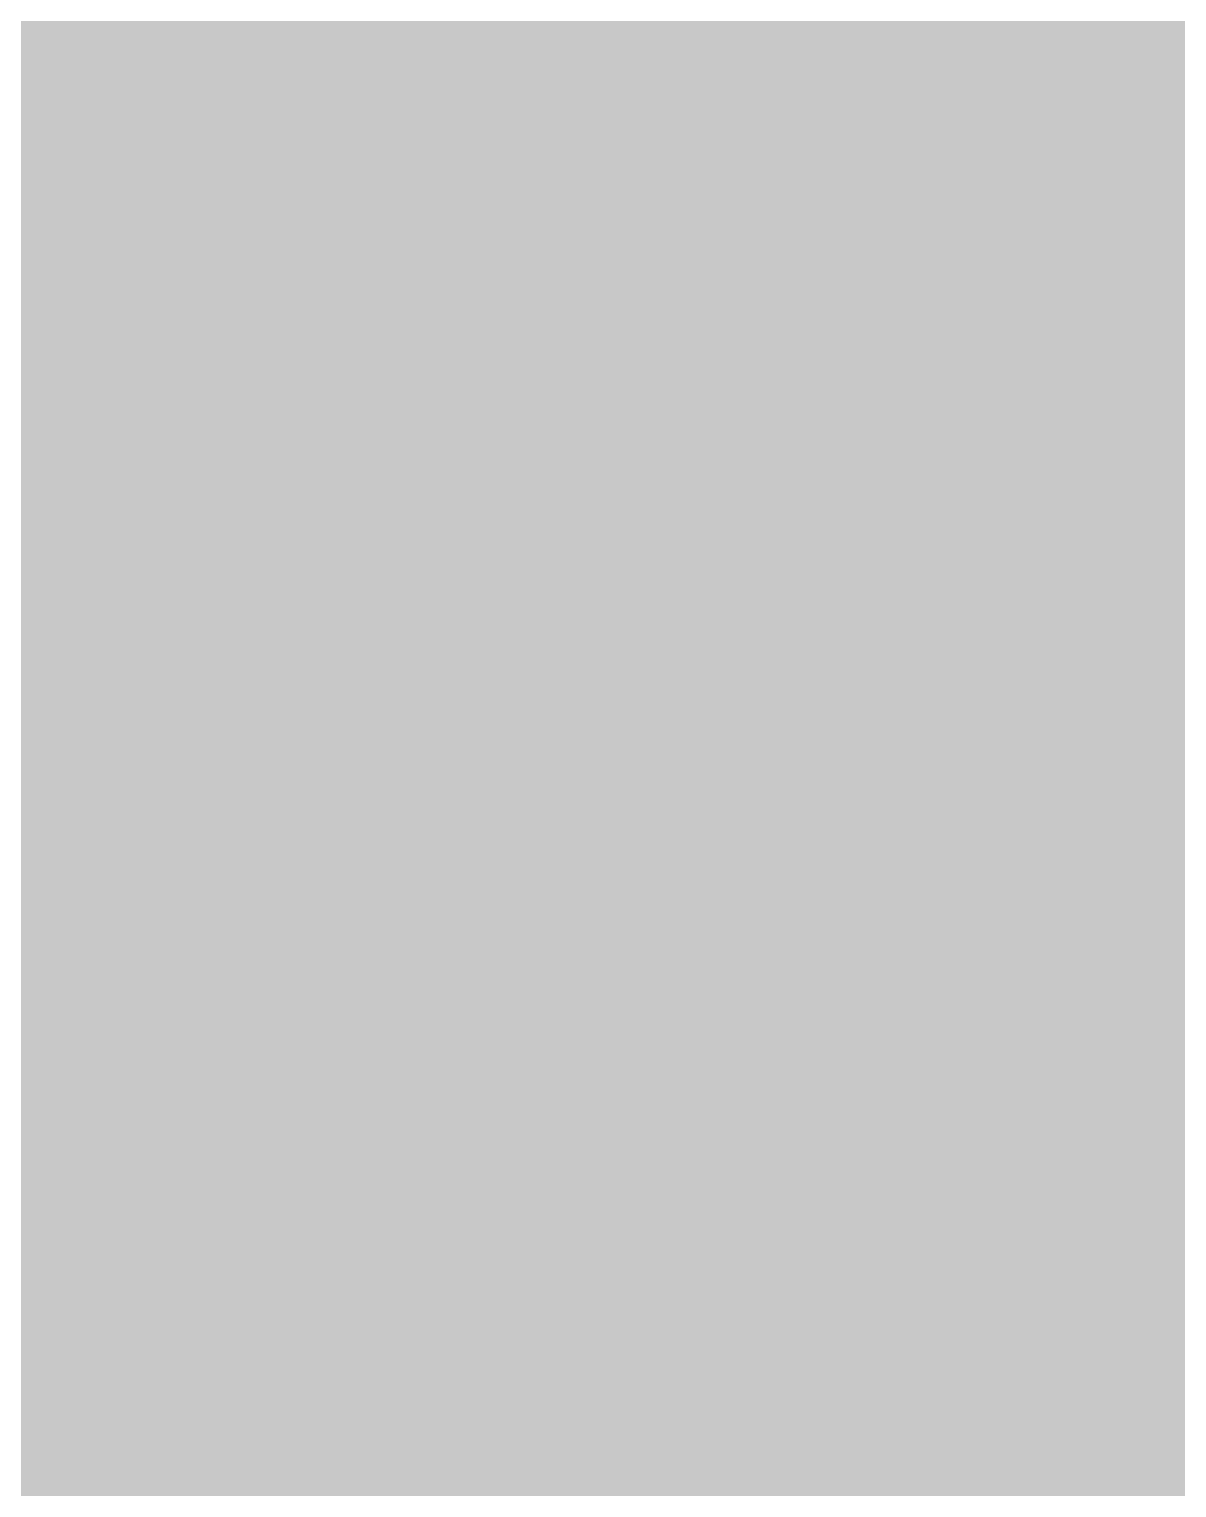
# Model space of a CAD drawing. Header units: millimetres. Extents: x 85 to 447, y 59 to 294.
# Drawn here: x 343.568 to 344.183, y 68.488 to 69.27 of the extents above; entities that cross this region are included whole.
import ezdxf

# ---------------------------------------------------------------- set-up
doc = ezdxf.new("R2010")
doc.units = ezdxf.units.MM
doc.layers.add('BG', color=7, linetype='Continuous')

msp = doc.modelspace()

# ---------------------------------------------------------------- hatches: boundary and pattern name
at = {"true_color": 0xfce102}
for points in [[(343.82617, 68.9286), (343.82551, 68.9318), (343.82501, 68.93504), (343.82464, 68.93831), (343.82441, 68.94161), (343.82431, 68.94493), (343.82432, 68.94827), (343.82444, 68.95163), (343.82466, 68.955), (343.82496, 68.95838), (343.82535, 68.96177), (343.82581, 68.96517), (343.82634, 68.96857), (343.82692, 68.97196), (343.82754, 68.97535), (343.8282, 68.97873), (343.8289, 68.98209), (343.82961, 68.98545), (343.83033, 68.98878), (343.83105, 68.99209), (343.83177, 68.99538), (343.83247, 68.99864), (343.83314, 69.00187), (343.83379, 69.00506), (343.83439, 69.00822), (343.83429, 69.00884), (343.83419, 69.00945), (343.83411, 69.01006), (343.83403, 69.01066), (343.83396, 69.01126), (343.8339, 69.01185), (343.83384, 69.01244), (343.83379, 69.01302), (343.83375, 69.0136), (343.83371, 69.01417), (343.83368, 69.01474), (343.83365, 69.0153), (343.83362, 69.01587), (343.8336, 69.01642), (343.83359, 69.01698), (343.83357, 69.01753), (343.83356, 69.01808), (343.83356, 69.01862), (343.83355, 69.01916), (343.83355, 69.0197), (343.83354, 69.02024), (343.83354, 69.02077), (343.83354, 69.0213), (343.83354, 69.02183), (343.83282, 69.02272), (343.8321, 69.02355), (343.83138, 69.02433), (343.83065, 69.02507), (343.82992, 69.02576), (343.82918, 69.02642), (343.82844, 69.02703), (343.82768, 69.02762), (343.82691, 69.02816), (343.82613, 69.02869), (343.82532, 69.02918), (343.8245, 69.02965), (343.82366, 69.0301), (343.8228, 69.03053), (343.82191, 69.03094), (343.82099, 69.03134), (343.82004, 69.03173), (343.81907, 69.03211), (343.81806, 69.03249), (343.81701, 69.03287), (343.81593, 69.03324), (343.81481, 69.03362), (343.81365, 69.034), (343.81245, 69.03439), (343.80737, 69.0353), (343.8023, 69.03619), (343.79725, 69.03708), (343.7922, 69.03796), (343.78717, 69.03884), (343.78216, 69.0397), (343.77715, 69.04057), (343.77214, 69.04142), (343.76715, 69.04228), (343.76216, 69.04312), (343.75718, 69.04397), (343.7522, 69.04481), (343.74723, 69.04565), (343.74225, 69.04649), (343.73728, 69.04732), (343.73231, 69.04815), (343.72734, 69.04899), (343.72237, 69.04982), (343.71739, 69.05066), (343.71241, 69.05149), (343.70742, 69.05233), (343.70243, 69.05317), (343.69744, 69.05401), (343.69243, 69.05485), (343.69085, 69.05485), (343.68933, 69.05481), (343.68787, 69.05476), (343.68646, 69.05467), (343.6851, 69.05455), (343.68379, 69.05439), (343.68253, 69.05419), (343.68131, 69.05395), (343.68014, 69.05366), (343.67901, 69.05331), (343.67792, 69.0529), (343.67686, 69.05244), (343.67584, 69.05191), (343.67485, 69.05131), (343.6739, 69.05063), (343.67297, 69.04988), (343.67206, 69.04905), (343.67118, 69.04813), (343.67033, 69.04712), (343.66949, 69.04602), (343.66867, 69.04482), (343.66786, 69.04352), (343.66707, 69.04212), (343.66629, 69.0406), (343.66546, 69.03742), (343.66463, 69.03423), (343.66381, 69.03102), (343.66299, 69.02781), (343.66218, 69.02459), (343.66137, 69.02137), (343.66056, 69.01814), (343.65976, 69.0149), (343.65895, 69.01165), (343.65815, 69.0084), (343.65736, 69.00514), (343.65656, 69.00188), (343.65577, 68.99861), (343.65498, 68.99534), (343.65419, 68.99206), (343.6534, 68.98878), (343.65261, 68.9855), (343.65182, 68.98221), (343.65104, 68.97892), (343.65025, 68.97563), (343.64946, 68.97234), (343.64868, 68.96905), (343.64789, 68.96576), (343.6471, 68.96246), (343.64689, 68.96234), (343.64667, 68.96221), (343.64646, 68.96208), (343.64624, 68.96194), (343.64603, 68.9618), (343.64582, 68.96166), (343.64561, 68.9615), (343.6454, 68.96135), (343.6452, 68.96119), (343.645, 68.96103), (343.64481, 68.96086), (343.64463, 68.96069), (343.64445, 68.96052), (343.64428, 68.96034), (343.64412, 68.96016), (343.64396, 68.95998), (343.64382, 68.95979), (343.64369, 68.9596), (343.64357, 68.95942), (343.64347, 68.95922), (343.64337, 68.95903), (343.6433, 68.95883), (343.64323, 68.95864), (343.64318, 68.95844), (343.65062, 68.95725), (343.65808, 68.95606), (343.66557, 68.95489), (343.67308, 68.95371), (343.68061, 68.95254), (343.68815, 68.95137), (343.69571, 68.95019), (343.70329, 68.94901), (343.71087, 68.94782), (343.71845, 68.94662), (343.72604, 68.9454), (343.73363, 68.94417), (343.74122, 68.94291), (343.74881, 68.94164), (343.75638, 68.94034), (343.76395, 68.93901), (343.77151, 68.93766), (343.77905, 68.93627), (343.78657, 68.93485), (343.79408, 68.93339), (343.80156, 68.93188), (343.80901, 68.93034), (343.81644, 68.92875), (343.82384, 68.92711), (343.82393, 68.92723), (343.82403, 68.92734), (343.82412, 68.92745), (343.82421, 68.92755), (343.82431, 68.92765), (343.8244, 68.92775), (343.82449, 68.92784), (343.82459, 68.92792), (343.82468, 68.928), (343.82478, 68.92808), (343.82487, 68.92815), (343.82497, 68.92821), (343.82506, 68.92827), (343.82516, 68.92833), (343.82526, 68.92838), (343.82535, 68.92842), (343.82545, 68.92846), (343.82555, 68.9285), (343.82565, 68.92853), (343.82575, 68.92855), (343.82586, 68.92857), (343.82596, 68.92858), (343.82606, 68.92859)], [(344.13917, 68.86055), (344.14056, 68.86321), (344.14194, 68.86587), (344.14332, 68.86852), (344.1447, 68.87118), (344.14609, 68.87383), (344.14747, 68.87647), (344.14885, 68.87912), (344.15023, 68.88176), (344.15162, 68.8844), (344.153, 68.88703), (344.15439, 68.88967), (344.15577, 68.8923), (344.15716, 68.89493), (344.15855, 68.89755), (344.15995, 68.90018), (344.16134, 68.9028), (344.16274, 68.90542), (344.16414, 68.90804), (344.16554, 68.91066), (344.16695, 68.91328), (344.16836, 68.91589), (344.16977, 68.91851), (344.17119, 68.92112), (344.17262, 68.92373), (344.17259, 68.92495), (344.17254, 68.92616), (344.17244, 68.92737), (344.17231, 68.92856), (344.17214, 68.92975), (344.17195, 68.93093), (344.17172, 68.93211), (344.17147, 68.93328), (344.17119, 68.93444), (344.17088, 68.93561), (344.17055, 68.93677), (344.17021, 68.93792), (344.16984, 68.93908), (344.16946, 68.94024), (344.16906, 68.94139), (344.16865, 68.94254), (344.16823, 68.9437), (344.16779, 68.94486), (344.16735, 68.94602), (344.16691, 68.94718), (344.16646, 68.94835), (344.166, 68.94952), (344.16555, 68.9507), (344.1651, 68.95188), (344.16124, 68.95523), (344.157, 68.95851), (344.15241, 68.96172), (344.14751, 68.96484), (344.14231, 68.96786), (344.13685, 68.97078), (344.13116, 68.97357), (344.12526, 68.97624), (344.11919, 68.97876), (344.11296, 68.98113), (344.10662, 68.98334), (344.10019, 68.98537), (344.0937, 68.98722), (344.08718, 68.98887), (344.08065, 68.99031), (344.07414, 68.99153), (344.06769, 68.99252), (344.06132, 68.99327), (344.05506, 68.99377), (344.04894, 68.994), (344.04299, 68.99396), (344.03723, 68.99363), (344.0317, 68.993), (344.02642, 68.99206), (344.02542, 68.98852), (344.02442, 68.98497), (344.02342, 68.98141), (344.02242, 68.97785), (344.02142, 68.97429), (344.02043, 68.97073), (344.01943, 68.96716), (344.01843, 68.96359), (344.01744, 68.96002), (344.01645, 68.95644), (344.01546, 68.95286), (344.01447, 68.94928), (344.01349, 68.94569), (344.01251, 68.9421), (344.01153, 68.93851), (344.01055, 68.93491), (344.00958, 68.93131), (344.00861, 68.92771), (344.00765, 68.9241), (344.00669, 68.92049), (344.00573, 68.91688), (344.00478, 68.91326), (344.00384, 68.90964), (344.00289, 68.90602), (344.00259, 68.90552), (344.0023, 68.90503), (344.002, 68.90454), (344.0017, 68.90407), (344.00141, 68.90359), (344.00112, 68.90313), (344.00083, 68.90266), (344.00054, 68.90221), (344.00026, 68.90175), (343.99998, 68.9013), (343.9997, 68.90086), (343.99943, 68.90041), (343.99916, 68.89997), (343.9989, 68.89953), (343.99864, 68.89909), (343.99839, 68.89865), (343.99814, 68.89821), (343.9979, 68.89778), (343.99766, 68.89734), (343.99743, 68.8969), (343.99721, 68.89646), (343.99699, 68.89601), (343.99678, 68.89557), (343.99658, 68.89512), (344.00236, 68.89373), (344.00814, 68.89233), (344.01391, 68.89093), (344.01968, 68.88953), (344.02545, 68.88813), (344.03122, 68.88672), (344.03698, 68.88531), (344.04274, 68.8839), (344.04849, 68.88248), (344.05425, 68.88106), (344.06, 68.87963), (344.06576, 68.8782), (344.07151, 68.87677), (344.07727, 68.87533), (344.08302, 68.87388), (344.08878, 68.87243), (344.09454, 68.87097), (344.1003, 68.8695), (344.10607, 68.86803), (344.11183, 68.86655), (344.1176, 68.86506), (344.12338, 68.86356), (344.12916, 68.86206), (344.13494, 68.86055)], [(343.3877, 68.88493), (343.39833, 68.88382), (343.40895, 68.88266), (343.41956, 68.88146), (343.43018, 68.88023), (343.44078, 68.87896), (343.45139, 68.87766), (343.46199, 68.87633), (343.47259, 68.87497), (343.48319, 68.87358), (343.49378, 68.87217), (343.50437, 68.87074), (343.51496, 68.8693), (343.52555, 68.86783), (343.53614, 68.86635), (343.54672, 68.86486), (343.55731, 68.86336), (343.56789, 68.86185), (343.57847, 68.86034), (343.58906, 68.85882), (343.59964, 68.8573), (343.61023, 68.85579), (343.62081, 68.85428), (343.6314, 68.85277), (343.64198, 68.85128), (343.64667, 68.85045), (343.65136, 68.84962), (343.65603, 68.84879), (343.6607, 68.84797), (343.66537, 68.84714), (343.67003, 68.84631), (343.67469, 68.84548), (343.67934, 68.84465), (343.68398, 68.84381), (343.68862, 68.84298), (343.69326, 68.84214), (343.69789, 68.8413), (343.70252, 68.84045), (343.70715, 68.8396), (343.71177, 68.83875), (343.71639, 68.83789), (343.72101, 68.83703), (343.72562, 68.83616), (343.73023, 68.83529), (343.73484, 68.83441), (343.73944, 68.83352), (343.74405, 68.83263), (343.74865, 68.83172), (343.75325, 68.83082), (343.76432, 68.82855), (343.7754, 68.82627), (343.78647, 68.82397), (343.79754, 68.82166), (343.80861, 68.81932), (343.81968, 68.81696), (343.83074, 68.81458), (343.84179, 68.81218), (343.85285, 68.80976), (343.86389, 68.80732), (343.87493, 68.80485), (343.88596, 68.80236), (343.89698, 68.79985), (343.90799, 68.79731), (343.91898, 68.79475), (343.92997, 68.79216), (343.94094, 68.78955), (343.95191, 68.78691), (343.96285, 68.78424), (343.97378, 68.78155), (343.9847, 68.77883), (343.9956, 68.77608), (344.00648, 68.7733), (344.01734, 68.77049), (344.01844, 68.77079), (344.01958, 68.77117), (344.02074, 68.77161), (344.02193, 68.77211), (344.02315, 68.77267), (344.02438, 68.77328), (344.02562, 68.77395), (344.02687, 68.77466), (344.02812, 68.7754), (344.02936, 68.77619), (344.0306, 68.77701), (344.03183, 68.77785), (344.03303, 68.77872), (344.03421, 68.7796), (344.03537, 68.7805), (344.03649, 68.78141), (344.03758, 68.78233), (344.03862, 68.78325), (344.03961, 68.78416), (344.04055, 68.78506), (344.04144, 68.78596), (344.04226, 68.78683), (344.04301, 68.78769), (344.04369, 68.78852), (344.04627, 68.79019), (344.049, 68.79194), (344.05186, 68.79375), (344.05484, 68.79563), (344.05791, 68.79757), (344.06107, 68.79957), (344.0643, 68.80161), (344.06759, 68.80371), (344.07091, 68.80585), (344.07426, 68.80802), (344.07762, 68.81024), (344.08098, 68.81248), (344.08432, 68.81475), (344.08762, 68.81704), (344.09087, 68.81936), (344.09406, 68.82168), (344.09717, 68.82402), (344.10018, 68.82636), (344.10308, 68.8287), (344.10586, 68.83105), (344.10849, 68.83338), (344.11097, 68.83571), (344.11329, 68.83802), (344.11541, 68.84031), (344.11114, 68.84131), (344.10687, 68.84232), (344.10261, 68.84334), (344.09834, 68.84435), (344.09407, 68.84537), (344.0898, 68.84639), (344.08554, 68.84741), (344.08128, 68.84843), (344.07701, 68.84945), (344.07276, 68.85047), (344.0685, 68.85148), (344.06425, 68.85249), (344.06, 68.8535), (344.05575, 68.85451), (344.0515, 68.85551), (344.04727, 68.85651), (344.04303, 68.85751), (344.0388, 68.85849), (344.03457, 68.85947), (344.03035, 68.86045), (344.02614, 68.86141), (344.02193, 68.86237), (344.01773, 68.86332), (344.01353, 68.86426), (343.98599, 68.87006), (343.95839, 68.87581), (343.93071, 68.88151), (343.90298, 68.88713), (343.87518, 68.89267), (343.84733, 68.89813), (343.81942, 68.90348), (343.79147, 68.90873), (343.76348, 68.91387), (343.73544, 68.91888), (343.70737, 68.92375), (343.67927, 68.92848), (343.65114, 68.93305), (343.62299, 68.93746), (343.59482, 68.9417), (343.56663, 68.94576), (343.53842, 68.94963), (343.51021, 68.95329), (343.482, 68.95675), (343.45378, 68.95999), (343.42557, 68.96299), (343.39737, 68.96576), (343.36917, 68.96829), (343.34099, 68.97055), (343.34253, 68.96709), (343.34409, 68.96361), (343.34567, 68.9601), (343.34727, 68.95658), (343.34888, 68.95305), (343.35049, 68.9495), (343.3521, 68.94593), (343.35372, 68.94236), (343.35533, 68.93877), (343.35693, 68.93517), (343.35852, 68.93156), (343.36009, 68.92794), (343.36164, 68.92432), (343.36317, 68.92068), (343.36467, 68.91705), (343.36613, 68.91341), (343.36756, 68.90977), (343.36895, 68.90612), (343.37029, 68.90248), (343.37159, 68.89884), (343.37283, 68.8952), (343.37401, 68.89156), (343.37514, 68.88793), (343.3762, 68.8843), (343.37665, 68.88437), (343.37711, 68.88444), (343.37756, 68.88451), (343.37802, 68.88456), (343.37849, 68.88462), (343.37895, 68.88466), (343.37942, 68.88471), (343.37989, 68.88474), (343.38036, 68.88478), (343.38084, 68.88481), (343.38131, 68.88483), (343.38179, 68.88485), (343.38227, 68.88487), (343.38276, 68.88489), (343.38324, 68.8849), (343.38373, 68.88491), (343.38422, 68.88492), (343.38471, 68.88492), (343.38521, 68.88493), (343.3857, 68.88493), (343.3862, 68.88493), (343.3867, 68.88493), (343.3872, 68.88493)], [(343.58866, 68.83357), (343.58806, 68.83003), (343.58746, 68.82648), (343.58686, 68.82294), (343.58626, 68.81939), (343.58566, 68.81585), (343.58506, 68.8123), (343.58445, 68.80876), (343.58385, 68.80521), (343.58324, 68.80166), (343.58264, 68.79811), (343.58203, 68.79455), (343.58143, 68.791), (343.58082, 68.78743), (343.58021, 68.78387), (343.57961, 68.7803), (343.579, 68.77672), (343.5784, 68.77314), (343.57779, 68.76956), (343.57719, 68.76597), (343.57659, 68.76237), (343.57599, 68.75877), (343.57539, 68.75516), (343.57479, 68.75154), (343.57419, 68.74792), (343.57814, 68.74727), (343.58208, 68.74663), (343.58603, 68.74598), (343.58997, 68.74533), (343.59391, 68.74468), (343.59786, 68.74402), (343.6018, 68.74337), (343.60575, 68.74271), (343.60969, 68.74204), (343.61363, 68.74138), (343.61758, 68.74071), (343.62152, 68.74004), (343.62545, 68.73937), (343.62939, 68.73869), (343.63332, 68.73801), (343.63726, 68.73732), (343.64118, 68.73663), (343.64511, 68.73594), (343.64903, 68.73524), (343.65295, 68.73454), (343.65687, 68.73384), (343.66078, 68.73313), (343.66469, 68.73241), (343.6686, 68.73169), (343.67316, 68.73077), (343.67771, 68.72985), (343.68226, 68.72893), (343.68681, 68.728), (343.69136, 68.72708), (343.69591, 68.72616), (343.70046, 68.72523), (343.70501, 68.72431), (343.70957, 68.72338), (343.71412, 68.72245), (343.71869, 68.72151), (343.72325, 68.72057), (343.72782, 68.71963), (343.7324, 68.71868), (343.73699, 68.71773), (343.74158, 68.71678), (343.74618, 68.71581), (343.75079, 68.71485), (343.75541, 68.71387), (343.76004, 68.71289), (343.76469, 68.71191), (343.76934, 68.71091), (343.77402, 68.70991), (343.7787, 68.7089), (343.78463, 68.7089), (343.78546, 68.71227), (343.78632, 68.71564), (343.78719, 68.71901), (343.78807, 68.72239), (343.78897, 68.72577), (343.78989, 68.72915), (343.79081, 68.73253), (343.79175, 68.73592), (343.7927, 68.7393), (343.79366, 68.74268), (343.79463, 68.74605), (343.79561, 68.74942), (343.79659, 68.75279), (343.79758, 68.75616), (343.79858, 68.75952), (343.79958, 68.76287), (343.80059, 68.76621), (343.8016, 68.76955), (343.80262, 68.77288), (343.80363, 68.7762), (343.80465, 68.77951), (343.80567, 68.78281), (343.80668, 68.78609), (343.8077, 68.78937), (343.8076, 68.78962), (343.8075, 68.78986), (343.80742, 68.7901), (343.80734, 68.79034), (343.80727, 68.79057), (343.80721, 68.79081), (343.80715, 68.79103), (343.8071, 68.79126), (343.80706, 68.79148), (343.80702, 68.7917), (343.80699, 68.79192), (343.80696, 68.79213), (343.80693, 68.79235), (343.80691, 68.79256), (343.8069, 68.79277), (343.80688, 68.79298), (343.80687, 68.79319), (343.80686, 68.7934), (343.80686, 68.79361), (343.80686, 68.79382), (343.80685, 68.79403), (343.80685, 68.79424), (343.80685, 68.79445), (343.80685, 68.79466), (343.79783, 68.79629), (343.7888, 68.79795), (343.77977, 68.79963), (343.77072, 68.80132), (343.76167, 68.80302), (343.7526, 68.80473), (343.74353, 68.80645), (343.73445, 68.80817), (343.72537, 68.8099), (343.71628, 68.81161), (343.70719, 68.81333), (343.69809, 68.81503), (343.68898, 68.81672), (343.67987, 68.81839), (343.67076, 68.82005), (343.66164, 68.82168), (343.65252, 68.82329), (343.6434, 68.82487), (343.63428, 68.82641), (343.62516, 68.82793), (343.61603, 68.8294), (343.60691, 68.83084), (343.59778, 68.83223)], [(343.83677, 68.7872), (343.83573, 68.78391), (343.83469, 68.78063), (343.83366, 68.77735), (343.83262, 68.77407), (343.83159, 68.77079), (343.83056, 68.76751), (343.82954, 68.76423), (343.82852, 68.76095), (343.82749, 68.75767), (343.82648, 68.75439), (343.82546, 68.75112), (343.82445, 68.74784), (343.82344, 68.74456), (343.82243, 68.74128), (343.82142, 68.738), (343.82042, 68.73472), (343.81942, 68.73144), (343.81842, 68.72815), (343.81743, 68.72487), (343.81644, 68.72158), (343.81545, 68.7183), (343.81446, 68.71501), (343.81348, 68.71172), (343.8125, 68.70842), (343.8125, 68.70824), (343.8125, 68.70806), (343.8125, 68.70786), (343.8125, 68.70765), (343.8125, 68.70743), (343.81251, 68.7072), (343.81251, 68.70697), (343.81252, 68.70673), (343.81253, 68.70648), (343.81254, 68.70623), (343.81256, 68.70598), (343.81258, 68.70572), (343.8126, 68.70547), (343.81262, 68.7052), (343.81265, 68.70494), (343.81268, 68.70468), (343.81272, 68.70442), (343.81276, 68.70417), (343.81281, 68.70391), (343.81286, 68.70366), (343.81292, 68.70341), (343.81299, 68.70317), (343.81306, 68.70294), (343.81313, 68.70271), (343.8197, 68.70137), (343.82626, 68.69999), (343.83281, 68.69858), (343.83936, 68.69713), (343.84591, 68.69566), (343.85246, 68.69415), (343.859, 68.69262), (343.86553, 68.69106), (343.87207, 68.68948), (343.8786, 68.68788), (343.88513, 68.68626), (343.89166, 68.68463), (343.89819, 68.68298), (343.90471, 68.68132), (343.91123, 68.67966), (343.91775, 68.67798), (343.92427, 68.67631), (343.93079, 68.67463), (343.9373, 68.67295), (343.94382, 68.67127), (343.95033, 68.6696), (343.95684, 68.66794), (343.96336, 68.66629), (343.96987, 68.66464), (343.9723, 68.66464), (343.97246, 68.66665), (343.97262, 68.66865), (343.97278, 68.67065), (343.97293, 68.67266), (343.97308, 68.67467), (343.97324, 68.67668), (343.97339, 68.67868), (343.97355, 68.68069), (343.9737, 68.6827), (343.97385, 68.68471), (343.97401, 68.68672), (343.97417, 68.68872), (343.97432, 68.69073), (343.97448, 68.69274), (343.97464, 68.69474), (343.9748, 68.69675), (343.97497, 68.69875), (343.97513, 68.70075), (343.9753, 68.70275), (343.97547, 68.70475), (343.97565, 68.70675), (343.97582, 68.70874), (343.976, 68.71074), (343.97619, 68.71273), (343.97639, 68.71337), (343.97659, 68.71402), (343.9768, 68.71467), (343.97701, 68.71531), (343.97722, 68.71595), (343.97744, 68.7166), (343.97766, 68.71724), (343.97788, 68.71788), (343.97811, 68.71852), (343.97834, 68.71916), (343.97858, 68.71981), (343.97882, 68.72045), (343.97906, 68.72109), (343.97931, 68.72173), (343.97956, 68.72238), (343.97982, 68.72303), (343.98007, 68.72367), (343.98034, 68.72432), (343.98061, 68.72497), (343.98088, 68.72562), (343.98115, 68.72628), (343.98143, 68.72693), (343.98172, 68.72759), (343.98201, 68.72825), (343.98261, 68.72913), (343.98323, 68.73002), (343.98385, 68.73091), (343.98448, 68.73181), (343.98511, 68.7327), (343.98575, 68.7336), (343.9864, 68.73451), (343.98705, 68.73541), (343.98771, 68.73631), (343.98837, 68.73721), (343.98904, 68.73812), (343.98971, 68.73902), (343.99039, 68.73992), (343.99107, 68.74083), (343.99176, 68.74172), (343.99245, 68.74262), (343.99315, 68.74352), (343.99385, 68.74441), (343.99455, 68.74529), (343.99526, 68.74618), (343.99597, 68.74706), (343.99669, 68.74793), (343.99741, 68.7488), (343.99813, 68.74966), (343.99172, 68.75125), (343.9853, 68.75284), (343.97887, 68.75443), (343.97243, 68.75602), (343.96599, 68.75761), (343.95955, 68.75919), (343.9531, 68.76078), (343.94665, 68.76236), (343.9402, 68.76394), (343.93375, 68.76551), (343.9273, 68.76708), (343.92086, 68.76866), (343.91442, 68.77022), (343.90798, 68.77179), (343.90155, 68.77335), (343.89512, 68.7749), (343.88871, 68.77646), (343.88231, 68.778), (343.87591, 68.77955), (343.86953, 68.78109), (343.86316, 68.78262), (343.8568, 68.78415), (343.85046, 68.78568), (343.84414, 68.7872)], [(343.63725, 68.62004), (343.63813, 68.62369), (343.63902, 68.62734), (343.63991, 68.63099), (343.6408, 68.63464), (343.6417, 68.63829), (343.64261, 68.64194), (343.64351, 68.64558), (343.64443, 68.64923), (343.64534, 68.65288), (343.64626, 68.65653), (343.64718, 68.66018), (343.64811, 68.66383), (343.64905, 68.66748), (343.64998, 68.67114), (343.65092, 68.67479), (343.65187, 68.67845), (343.65282, 68.6821), (343.65378, 68.68576), (343.65474, 68.68943), (343.6557, 68.69309), (343.65667, 68.69676), (343.65765, 68.70043), (343.65863, 68.7041), (343.65961, 68.70778), (343.65234, 68.70895), (343.64507, 68.71012), (343.6378, 68.7113), (343.63054, 68.71247), (343.62327, 68.71364), (343.61601, 68.71481), (343.60876, 68.71599), (343.6015, 68.71716), (343.59424, 68.71833), (343.58698, 68.7195), (343.57973, 68.72067), (343.57247, 68.72184), (343.56521, 68.72302), (343.55795, 68.72419), (343.55069, 68.72536), (343.54342, 68.72652), (343.53615, 68.72769), (343.52888, 68.72886), (343.52161, 68.73003), (343.51433, 68.7312), (343.50705, 68.73236), (343.49976, 68.73353), (343.49246, 68.73469), (343.48516, 68.73586), (343.48451, 68.73225), (343.48384, 68.72864), (343.48317, 68.72503), (343.4825, 68.72141), (343.48183, 68.71778), (343.48115, 68.71415), (343.48047, 68.71051), (343.47979, 68.70687), (343.47911, 68.70322), (343.47843, 68.69957), (343.47775, 68.69591), (343.47706, 68.69225), (343.47638, 68.68858), (343.4757, 68.68491), (343.47502, 68.68123), (343.47434, 68.67755), (343.47367, 68.67386), (343.473, 68.67016), (343.47233, 68.66646), (343.47166, 68.66275), (343.471, 68.65904), (343.47034, 68.65533), (343.46969, 68.6516), (343.46904, 68.64788), (343.47573, 68.64678), (343.48242, 68.64568), (343.48911, 68.64457), (343.49581, 68.64346), (343.50252, 68.64234), (343.50923, 68.64122), (343.51595, 68.64009), (343.52267, 68.63895), (343.5294, 68.63781), (343.53613, 68.63666), (343.54287, 68.63551), (343.54962, 68.63436), (343.55637, 68.63319), (343.56312, 68.63203), (343.56988, 68.63085), (343.57665, 68.62967), (343.58341, 68.62849), (343.59019, 68.6273), (343.59697, 68.6261), (343.60375, 68.6249), (343.61054, 68.62369), (343.61733, 68.62248), (343.62413, 68.62127), (343.63093, 68.62004)], [(343.66508, 68.6151), (343.67189, 68.61364), (343.67871, 68.61218), (343.68553, 68.61072), (343.69236, 68.60925), (343.6992, 68.60778), (343.70604, 68.6063), (343.71289, 68.60482), (343.71974, 68.60333), (343.7266, 68.60184), (343.73346, 68.60035), (343.74032, 68.59885), (343.74719, 68.59735), (343.75406, 68.59585), (343.76093, 68.59435), (343.7678, 68.59284), (343.77468, 68.59133), (343.78155, 68.58982), (343.78842, 68.58831), (343.79529, 68.5868), (343.80216, 68.58528), (343.80903, 68.58377), (343.8159, 68.58225), (343.82276, 68.58073), (343.82962, 68.57922), (343.83286, 68.57922), (343.83384, 68.58287), (343.83482, 68.58653), (343.8358, 68.59018), (343.83678, 68.59383), (343.83776, 68.59748), (343.83874, 68.60113), (343.83972, 68.60478), (343.8407, 68.60842), (343.84168, 68.61207), (343.84267, 68.6157), (343.84365, 68.61934), (343.84464, 68.62297), (343.84563, 68.6266), (343.84662, 68.63022), (343.84762, 68.63384), (343.84861, 68.63745), (343.84961, 68.64106), (343.85062, 68.64466), (343.85162, 68.64826), (343.85263, 68.65185), (343.85365, 68.65543), (343.85466, 68.65901), (343.85568, 68.66258), (343.85671, 68.66614), (343.84992, 68.6678), (343.84307, 68.6695), (343.83618, 68.67123), (343.82925, 68.67298), (343.82227, 68.67475), (343.81525, 68.67653), (343.80821, 68.6783), (343.80113, 68.68008), (343.79403, 68.68183), (343.78691, 68.68357), (343.77976, 68.68527), (343.77261, 68.68693), (343.76544, 68.68855), (343.75827, 68.69012), (343.75109, 68.69162), (343.74392, 68.69306), (343.73675, 68.69442), (343.72959, 68.69569), (343.72244, 68.69688), (343.71531, 68.69796), (343.7082, 68.69894), (343.70111, 68.69979), (343.69405, 68.70053), (343.68702, 68.70114), (343.68609, 68.69755), (343.68515, 68.69398), (343.68421, 68.6904), (343.68326, 68.68683), (343.68232, 68.68326), (343.68137, 68.67969), (343.68043, 68.67612), (343.67949, 68.67255), (343.67854, 68.66898), (343.6776, 68.66542), (343.67667, 68.66185), (343.67574, 68.65828), (343.67481, 68.6547), (343.67388, 68.65113), (343.67297, 68.64755), (343.67206, 68.64396), (343.67115, 68.64038), (343.67026, 68.63678), (343.66937, 68.63319), (343.66849, 68.62958), (343.66762, 68.62597), (343.66676, 68.62235), (343.66592, 68.61873)], [(343.85933, 68.57414), (343.86203, 68.57352), (343.86474, 68.5729), (343.86746, 68.57226), (343.87017, 68.57161), (343.8729, 68.57096), (343.87562, 68.5703), (343.87835, 68.56963), (343.88109, 68.56895), (343.88382, 68.56827), (343.88656, 68.56758), (343.88931, 68.56689), (343.89206, 68.56619), (343.89481, 68.56549), (343.89756, 68.56479), (343.90032, 68.56408), (343.90308, 68.56337), (343.90584, 68.56267), (343.90861, 68.56196), (343.91138, 68.56126), (343.91415, 68.56055), (343.91692, 68.55985), (343.9197, 68.55915), (343.92248, 68.55846), (343.92526, 68.55777), (343.92664, 68.55736), (343.92802, 68.55695), (343.9294, 68.55654), (343.93078, 68.55612), (343.93216, 68.5557), (343.93354, 68.55528), (343.93492, 68.55486), (343.9363, 68.55443), (343.93768, 68.554), (343.93906, 68.55357), (343.94045, 68.55313), (343.94183, 68.55269), (343.94322, 68.55225), (343.94461, 68.55181), (343.946, 68.55136), (343.9474, 68.5509), (343.94879, 68.55045), (343.95019, 68.54999), (343.9516, 68.54952), (343.953, 68.54906), (343.95441, 68.54858), (343.95583, 68.54811), (343.95725, 68.54763), (343.95867, 68.54715), (343.96407, 68.54715), (343.9643, 68.55098), (343.96453, 68.55482), (343.96476, 68.55865), (343.96499, 68.56248), (343.96522, 68.56631), (343.96545, 68.57014), (343.96567, 68.57397), (343.9659, 68.57779), (343.96613, 68.58161), (343.96636, 68.58543), (343.96659, 68.58924), (343.96683, 68.59305), (343.96706, 68.59686), (343.9673, 68.60067), (343.96754, 68.60447), (343.96778, 68.60826), (343.96802, 68.61206), (343.96827, 68.61585), (343.96853, 68.61963), (343.96878, 68.62341), (343.96904, 68.62719), (343.96931, 68.63096), (343.96958, 68.63472), (343.96985, 68.63848), (343.96634, 68.63938), (343.96283, 68.64027), (343.95931, 68.64117), (343.95578, 68.64207), (343.95225, 68.64296), (343.94871, 68.64386), (343.94518, 68.64475), (343.94163, 68.64565), (343.93809, 68.64654), (343.93454, 68.64743), (343.93099, 68.64832), (343.92743, 68.6492), (343.92388, 68.65008), (343.92033, 68.65096), (343.91677, 68.65184), (343.91322, 68.65271), (343.90966, 68.65357), (343.90611, 68.65443), (343.90256, 68.65529), (343.89901, 68.65614), (343.89546, 68.65698), (343.89191, 68.65782), (343.88837, 68.65865), (343.88483, 68.65947), (343.88376, 68.65592), (343.88269, 68.65237), (343.88161, 68.64882), (343.88053, 68.64526), (343.87944, 68.6417), (343.87836, 68.63815), (343.87727, 68.63459), (343.87618, 68.63103), (343.87509, 68.62747), (343.87401, 68.62391), (343.87292, 68.62035), (343.87184, 68.61679), (343.87076, 68.61323), (343.86969, 68.60967), (343.86862, 68.60611), (343.86755, 68.60255), (343.8665, 68.599), (343.86545, 68.59544), (343.8644, 68.59189), (343.86337, 68.58833), (343.86234, 68.58478), (343.86133, 68.58123), (343.86032, 68.57768)], [(343.76186, 68.56924), (343.75252, 68.57097), (343.7432, 68.5727), (343.73388, 68.57443), (343.72458, 68.57615), (343.71529, 68.57788), (343.70601, 68.5796), (343.69675, 68.58132), (343.68749, 68.58304), (343.67824, 68.58476), (343.669, 68.58648), (343.65977, 68.58819), (343.65055, 68.5899), (343.64133, 68.59161), (343.63212, 68.59332), (343.62291, 68.59502), (343.61371, 68.59672), (343.60451, 68.59841), (343.59532, 68.6001), (343.58612, 68.60179), (343.57693, 68.60348), (343.56775, 68.60515), (343.55856, 68.60683), (343.54937, 68.6085), (343.54018, 68.61016), (343.53964, 68.60686), (343.53909, 68.60355), (343.53855, 68.60024), (343.53801, 68.59692), (343.53746, 68.59359), (343.53692, 68.59026), (343.53638, 68.58692), (343.53583, 68.58358), (343.53529, 68.58023), (343.53475, 68.57688), (343.53421, 68.57352), (343.53367, 68.57017), (343.53314, 68.56681), (343.5326, 68.56345), (343.53207, 68.56008), (343.53154, 68.55672), (343.53102, 68.55335), (343.53049, 68.54999), (343.52997, 68.54662), (343.52945, 68.54326), (343.52893, 68.53989), (343.52842, 68.53653), (343.52791, 68.53316), (343.52741, 68.5298), (343.5362, 68.52825), (343.54499, 68.52669), (343.55378, 68.52512), (343.56256, 68.52354), (343.57134, 68.52195), (343.58013, 68.52035), (343.58891, 68.51875), (343.59769, 68.51714), (343.60647, 68.51552), (343.61526, 68.5139), (343.62404, 68.51228), (343.63283, 68.51065), (343.64162, 68.50902), (343.65042, 68.50739), (343.65922, 68.50576), (343.66802, 68.50413), (343.67683, 68.5025), (343.68564, 68.50087), (343.69446, 68.49925), (343.70328, 68.49763), (343.71211, 68.49602), (343.72095, 68.49441), (343.7298, 68.4928), (343.73865, 68.49121), (343.73963, 68.49449), (343.74061, 68.49777), (343.74157, 68.50105), (343.74252, 68.50433), (343.74347, 68.50761), (343.74441, 68.51089), (343.74535, 68.51416), (343.74629, 68.51744), (343.74722, 68.52071), (343.74815, 68.52398), (343.74908, 68.52724), (343.75002, 68.5305), (343.75096, 68.53376), (343.7519, 68.53701), (343.75285, 68.54026), (343.75381, 68.54351), (343.75477, 68.54675), (343.75575, 68.54998), (343.75673, 68.55321), (343.75773, 68.55643), (343.75874, 68.55964), (343.75977, 68.56285), (343.76081, 68.56605)], [(343.7674, 68.48742), (343.77094, 68.48672), (343.77447, 68.486), (343.778, 68.48528), (343.78153, 68.48455), (343.78507, 68.4838), (343.78861, 68.48305), (343.79214, 68.4823), (343.79569, 68.48153), (343.79923, 68.48076), (343.80277, 68.47998), (343.80632, 68.47919), (343.80987, 68.47841), (343.81343, 68.47761), (343.81699, 68.47681), (343.82055, 68.47601), (343.82412, 68.47521), (343.82769, 68.4744), (343.83126, 68.4736), (343.83485, 68.47279), (343.83843, 68.47198), (343.84203, 68.47117), (343.84563, 68.47037), (343.84923, 68.46956), (343.85285, 68.46876), (343.85695, 68.46771), (343.86105, 68.46667), (343.86517, 68.46561), (343.86929, 68.46456), (343.87342, 68.4635), (343.87755, 68.46244), (343.88169, 68.46137), (343.88584, 68.4603), (343.89, 68.45923), (343.89416, 68.45816), (343.89833, 68.45709), (343.9025, 68.45601), (343.90669, 68.45494), (343.91088, 68.45386), (343.91507, 68.45278), (343.91927, 68.4517), (343.92348, 68.45063), (343.9277, 68.44955), (343.93192, 68.44847), (343.93615, 68.4474), (343.94039, 68.44632), (343.94463, 68.44525), (343.94888, 68.44418), (343.95314, 68.44311), (343.95713, 68.44311), (343.95721, 68.4464), (343.95731, 68.44968), (343.95741, 68.45296), (343.95753, 68.45622), (343.95765, 68.45947), (343.95779, 68.46271), (343.95793, 68.46595), (343.95808, 68.46917), (343.95824, 68.47239), (343.95841, 68.47561), (343.95859, 68.47881), (343.95877, 68.48201), (343.95896, 68.48521), (343.95915, 68.4884), (343.95935, 68.49158), (343.95956, 68.49476), (343.95977, 68.49794), (343.95998, 68.50111), (343.9602, 68.50428), (343.96043, 68.50745), (343.96066, 68.51062), (343.96089, 68.51379), (343.96112, 68.51696), (343.96136, 68.52012), (343.95444, 68.52229), (343.94747, 68.52441), (343.94046, 68.52646), (343.93341, 68.52847), (343.92633, 68.53043), (343.91922, 68.53235), (343.91208, 68.53422), (343.90493, 68.53605), (343.89775, 68.53785), (343.89056, 68.53961), (343.88336, 68.54134), (343.87616, 68.54304), (343.86896, 68.54472), (343.86175, 68.54638), (343.85456, 68.54802), (343.84738, 68.54964), (343.84021, 68.55125), (343.83307, 68.55285), (343.82594, 68.55445), (343.81885, 68.55604), (343.81178, 68.55763), (343.80476, 68.55922), (343.79777, 68.56081), (343.79083, 68.56242), (343.7898, 68.55933), (343.78877, 68.55624), (343.78775, 68.55315), (343.78674, 68.55006), (343.78573, 68.54697), (343.78472, 68.54387), (343.78372, 68.54077), (343.78272, 68.53767), (343.78173, 68.53456), (343.78074, 68.53145), (343.77976, 68.52834), (343.77878, 68.52522), (343.77781, 68.5221), (343.77684, 68.51898), (343.77588, 68.51585), (343.77492, 68.51271), (343.77396, 68.50957), (343.77301, 68.50643), (343.77207, 68.50327), (343.77112, 68.50012), (343.77019, 68.49695), (343.76925, 68.49378), (343.76833, 68.4906)], [(343.98205, 68.43491), (343.98387, 68.43447), (343.9857, 68.43402), (343.98754, 68.43357), (343.98938, 68.4331), (343.99123, 68.43263), (343.99308, 68.43215), (343.99494, 68.43167), (343.99681, 68.43117), (343.99868, 68.43067), (344.00055, 68.43017), (344.00243, 68.42966), (344.00432, 68.42914), (344.00621, 68.42861), (344.00811, 68.42809), (344.01001, 68.42755), (344.01191, 68.42701), (344.01382, 68.42647), (344.01574, 68.42593), (344.01766, 68.42537), (344.01958, 68.42482), (344.0215, 68.42426), (344.02344, 68.4237), (344.02537, 68.42313), (344.02731, 68.42257), (344.03225, 68.42257), (344.03314, 68.42596), (344.03404, 68.42935), (344.03494, 68.43275), (344.03584, 68.43614), (344.03674, 68.43954), (344.03764, 68.44293), (344.03854, 68.44632), (344.03944, 68.44972), (344.04034, 68.45311), (344.04124, 68.4565), (344.04215, 68.45988), (344.04305, 68.46326), (344.04395, 68.46664), (344.04485, 68.47002), (344.04575, 68.47339), (344.04664, 68.47676), (344.04754, 68.48012), (344.04844, 68.48347), (344.04933, 68.48682), (344.05022, 68.49016), (344.05111, 68.4935), (344.052, 68.49683), (344.05288, 68.50015), (344.05377, 68.50346), (344.05246, 68.50558), (344.05088, 68.50751), (344.04906, 68.50926), (344.04702, 68.51084), (344.04478, 68.51227), (344.04235, 68.51354), (344.03976, 68.51466), (344.03702, 68.51566), (344.03415, 68.51652), (344.03118, 68.51727), (344.02813, 68.51791), (344.02501, 68.51844), (344.02184, 68.51889), (344.01864, 68.51925), (344.01544, 68.51954), (344.01225, 68.51975), (344.00909, 68.51992), (344.00598, 68.52003), (344.00295, 68.5201), (344, 68.52014), (343.99717, 68.52015), (343.99446, 68.52016), (343.99191, 68.52015), (343.98953, 68.52015), (343.9892, 68.51658), (343.98888, 68.51303), (343.98856, 68.50948), (343.98823, 68.50593), (343.98792, 68.50238), (343.9876, 68.49884), (343.98728, 68.49529), (343.98697, 68.49175), (343.98665, 68.48821), (343.98634, 68.48467), (343.98603, 68.48114), (343.98572, 68.4776), (343.98541, 68.47406), (343.9851, 68.47051), (343.9848, 68.46697), (343.98449, 68.46342), (343.98418, 68.45988), (343.98388, 68.45632), (343.98357, 68.45277), (343.98327, 68.44921), (343.98296, 68.44564), (343.98266, 68.44207), (343.98235, 68.4385)]]:
    msp.add_hatch(color=2, dxfattribs=at).paths.add_polyline_path(points)
at = {"layer": 'BG', "true_color": 0x5e416d}
msp.add_hatch(color=197, dxfattribs=at).paths.add_polyline_path([(309.36953, 58.52312), (429.36937, 58.52312), (429.36937, 158.5231), (309.36953, 158.5231)])

doc.saveas('drawing.dxf')
